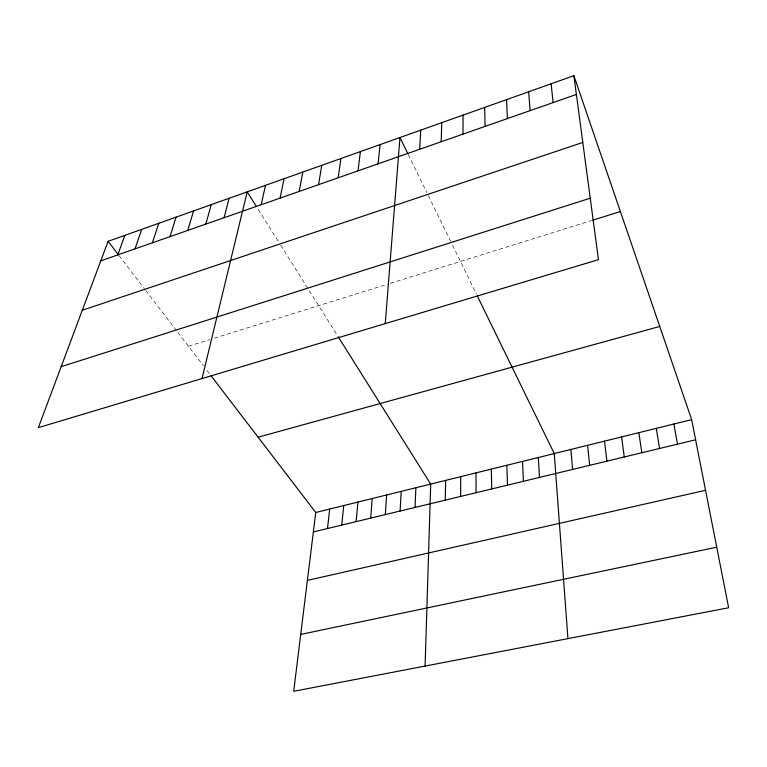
<?xml version="1.0" encoding="UTF-8"?>
<svg xmlns="http://www.w3.org/2000/svg" width="767" height="767" viewBox="0 0 767 767"><rect width="100%" height="100%" fill="white"/><g stroke="black" fill="none" stroke-linecap="round" stroke-linejoin="round"><path stroke-width="0.58" stroke-dasharray="3.83 2.88" d="M188.461 346.243L209.813 339.589M214.338 338.18L388.006 284.02M390.23 283.33L591.568 220.541M119.029 255.574L144.301 288.584M145.74 290.453L176.372 330.462M177.829 332.36L203.466 365.84M206.994 370.442L209.755 374.047M258.249 209.449L279.456 243.225M280.732 245.248L308.027 288.718M309.235 290.645L337.49 335.649M408.303 154.627L426.816 192.527M428.35 195.681L451.485 243.062M452.511 245.152L476.317 293.914"/><path stroke-width="1.15" d="M460.622 496.431L460.737 476.671M462.971 134.129L463.076 115.088M445.291 500.132L445.646 480.391M441.188 141.751L441.773 122.662M425.1 666.063L430.699 484.092L338.103 336.617M415.033 507.428L415.877 487.754M419.674 149.277L420.738 130.15M400.115 511.023L401.189 491.379M385.322 514.59L386.635 494.974M385.255 323.616L399.962 137.533L407.785 153.553M370.672 518.118L372.206 498.54M356.147 521.627L357.911 502.069M378.102 163.822L380.048 144.608M341.756 525.088L343.731 505.568M327.499 528.53L329.685 509.039M211.136 375.849L315.755 512.481L293.703 691.307L728.65 607.752L691.652 419.626L573.879 75.693L108.109 241.308L38.35 427.65L598.461 259.677L573.879 75.693M358.007 170.849L360.385 151.607M338.17 177.791L340.951 158.52M318.564 184.655L321.747 165.346M299.207 191.424L302.783 172.086M280.08 198.116L284.039 178.759M261.173 204.731L265.507 185.346M202.018 378.572L247.204 191.855L256.408 206.515M224.05 217.723L229.103 198.289M205.824 224.098L211.222 204.645M187.8 230.397L193.543 210.935M169.996 236.629L176.065 217.147M152.393 242.794L158.788 223.293M134.992 248.882L141.703 229.362M117.802 254.893L124.81 235.373M100.793 260.847L576.391 94.446M82.299 310.252L582.805 142.441M61.178 366.664L590.254 198.193M592.709 220.187L620.407 211.558M258.115 437.2L659.754 326.454M315.755 512.481L691.652 419.626M313.358 531.943L695.611 439.779M307.385 580.398L705.554 490.305M300.722 634.414L716.742 547.187M108.109 241.308L118.3 254.625M477.342 296.014L554.253 453.565L567.925 638.633M673.877 424.017L677.51 444.141M656.274 428.36L659.582 448.465M638.853 432.665L641.835 452.741M621.596 436.931L624.271 456.979M604.521 441.15L606.879 461.178M551.137 83.776L553.093 102.596M587.599 445.33L589.66 465.329M570.849 449.472L572.613 469.433M528.684 91.762L530.112 110.64M538.309 457.506L539.508 477.419M506.536 99.643L507.428 118.578M522.509 461.408L523.43 481.293M506.853 465.281L507.505 485.127M484.667 107.418L485.051 126.402M491.34 469.107L491.733 488.934M475.971 472.903L476.106 492.702"/></g></svg>
